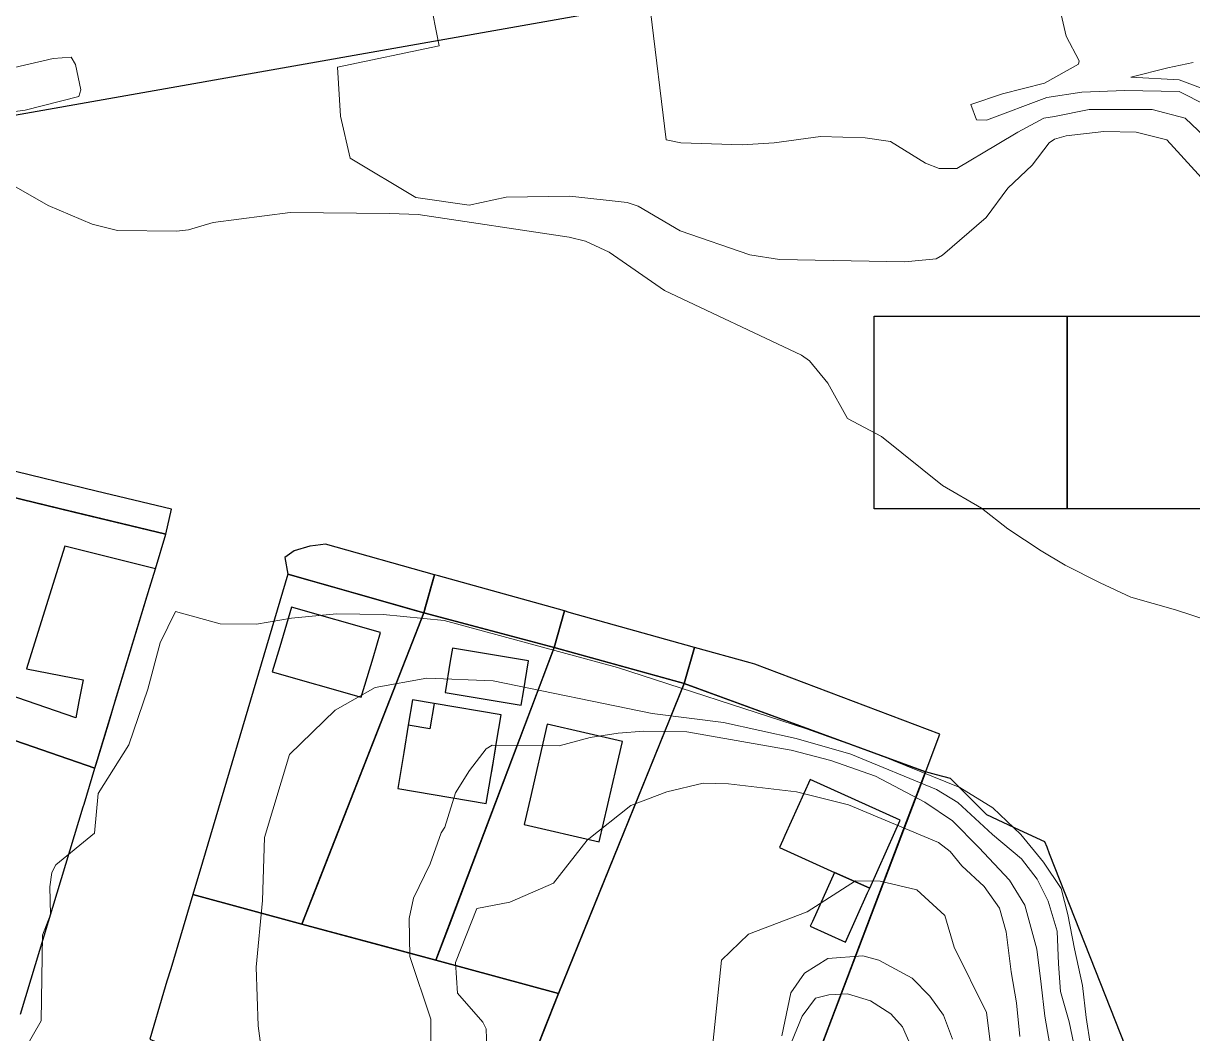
# Model space of a CAD drawing. Header units: millimetres. Extents: x 2695 to 3468, y 1447 to 2202.
# Drawn here: x 2807.1 to 2898.1, y 1746.8 to 1825.4 of the extents above; entities that cross this region are included whole.
import ezdxf

# ---------------------------------------------------------------- set-up
doc = ezdxf.new("R2010")
doc.units = ezdxf.units.MM
for name, color, linetype in [('01_Fina', 7, 'Continuous'), ('modulos alternativos', 10, 'Continuous'), ('Traza Urbana', 7, 'Continuous')]:
    doc.layers.add(name, color=color, linetype=linetype)

msp = doc.modelspace()

# ---------------------------------------------------------------- linework, layer by layer
at = {"layer": '01_Fina'}
msp.add_line((2792.641, 1815.87), (3017.888, 1855.741), dxfattribs=at)
at = {"layer": '01_Fina', "color": 252, "linetype": 'Continuous', "lineweight": 9, "true_color": 0x939598}
for points in [[(2886.626, 1831.324), (2888.226, 1824.434), (2889.236, 1822.524), (2889.186, 1822.264), (2886.516, 1820.784), (2883.266, 1819.944), (2880.786, 1819.124), (2881.246, 1817.914), (2882.006, 1817.904), (2886.716, 1819.664), (2889.446, 1820.084), (2892.776, 1820.194), (2897.006, 1820.134), (2899.116, 1819.054)], [(2900.376, 1811.624), (2896.056, 1816.364), (2893.666, 1816.964), (2891.146, 1817.004), (2888.216, 1816.674), (2887.316, 1816.424), (2886.886, 1816.134), (2885.556, 1814.404), (2883.666, 1812.604), (2881.976, 1810.334), (2878.596, 1807.384), (2878.086, 1807.104), (2875.666, 1806.864), (2865.896, 1807.064), (2863.606, 1807.414), (2858.176, 1809.294), (2854.906, 1811.214), (2854.056, 1811.504), (2849.596, 1811.994), (2844.636, 1811.904), (2841.746, 1811.274), (2837.606, 1811.884), (2832.496, 1814.944), (2831.736, 1818.214), (2831.516, 1822.024), (2839.406, 1823.674), (2838.656, 1827.484)], [(2899.506, 1816.144), (2897.466, 1818.044), (2894.896, 1818.724), (2890.006, 1818.724), (2887.296, 1818.184), (2886.486, 1818.044), (2884.446, 1816.954), (2882.836, 1815.994), (2879.696, 1814.124), (2878.336, 1814.144), (2877.266, 1814.564), (2874.536, 1816.224), (2872.566, 1816.514), (2869.106, 1816.614), (2865.496, 1816.134), (2862.986, 1815.984), (2858.226, 1816.134), (2857.076, 1816.374), (2855.866, 1826.384)], [(2806.356, 1822.004), (2809.366, 1822.684), (2810.766, 1822.794), (2811.116, 1822.224), (2811.516, 1820.244), (2811.376, 1819.744), (2807.186, 1818.684), (2800.906, 1817.844)], [(2898.096, 1822.394), (2896.126, 1821.964), (2893.236, 1821.244), (2897.016, 1821.044), (2898.676, 1820.424)], [(2801.986, 1815.264), (2808.996, 1811.264), (2812.416, 1809.794), (2814.376, 1809.324), (2818.976, 1809.254), (2819.906, 1809.354), (2821.836, 1809.944), (2827.816, 1810.724), (2835.586, 1810.634), (2837.786, 1810.564), (2849.536, 1808.794), (2850.796, 1808.484), (2852.656, 1807.624), (2856.956, 1804.634), (2867.616, 1799.604), (2868.246, 1799.164), (2869.676, 1797.444), (2871.196, 1794.684), (2873.846, 1793.284), (2878.596, 1789.464), (2881.616, 1787.724), (2883.686, 1786.114), (2886.266, 1784.404), (2888.126, 1783.284), (2890.856, 1781.904), (2893.256, 1780.784), (2896.726, 1779.814), (2900.706, 1778.504)], [(2890.106, 1745.904), (2889.776, 1748.094), (2889.476, 1750.584), (2888.876, 1753.434), (2888.346, 1756.094), (2887.826, 1758.134), (2886.456, 1760.164), (2884.686, 1762.324), (2882.516, 1764.394), (2879.946, 1765.984), (2873.656, 1768.534), (2867.996, 1770.554), (2853.296, 1775.314), (2839.816, 1778.984), (2835.046, 1779.444), (2831.426, 1779.504), (2827.936, 1779.164), (2825.206, 1778.684), (2822.366, 1778.724), (2818.896, 1779.684), (2817.696, 1777.244), (2816.736, 1773.634), (2815.266, 1769.304), (2812.876, 1765.524), (2812.586, 1762.434), (2809.576, 1759.964), (2809.266, 1759.384), (2809.116, 1758.254), (2809.176, 1756.094), (2808.546, 1754.494), (2808.446, 1747.844), (2806.936, 1745.204)], [(2825.626, 1745.304), (2825.326, 1747.434), (2825.166, 1752.014), (2825.666, 1757.194), (2825.816, 1762.084), (2827.776, 1768.554), (2831.316, 1772.004), (2834.446, 1773.764), (2838.456, 1774.484), (2843.626, 1774.274), (2856.006, 1771.744), (2861.536, 1771.034), (2867.206, 1769.794), (2871.456, 1768.564), (2878.126, 1765.824), (2879.796, 1764.824), (2882.476, 1762.324), (2884.736, 1760.424), (2885.956, 1758.844), (2886.816, 1757.144), (2887.516, 1754.804), (2887.606, 1752.264), (2887.766, 1750.104), (2888.446, 1747.754), (2889.026, 1745.044)], [(2838.726, 1740.874), (2838.776, 1747.974), (2837.126, 1752.844), (2837.076, 1755.784), (2837.416, 1757.374), (2838.726, 1760.054), (2839.576, 1762.464), (2839.866, 1762.904), (2840.686, 1765.564), (2841.776, 1767.294), (2843.086, 1768.994), (2843.536, 1769.264), (2848.756, 1769.224), (2851.176, 1769.884), (2853.356, 1770.204), (2855.356, 1770.364), (2858.686, 1770.304), (2866.806, 1768.894), (2869.896, 1768.074), (2873.366, 1766.854), (2877.216, 1764.854), (2879.376, 1763.394), (2881.426, 1761.304), (2883.806, 1758.774), (2884.996, 1756.834), (2885.936, 1753.414), (2886.276, 1750.684), (2886.546, 1748.184), (2887.046, 1745.374)], [(2843.256, 1741.754), (2843.086, 1747.204), (2842.816, 1747.734), (2840.836, 1749.974), (2840.686, 1752.364), (2842.336, 1756.574), (2844.926, 1757.054), (2848.306, 1758.554), (2850.936, 1761.884), (2854.336, 1764.584), (2857.126, 1765.644), (2859.966, 1766.314), (2861.936, 1766.264), (2867.236, 1765.644), (2871.276, 1764.634), (2878.286, 1761.694), (2879.176, 1761.014), (2880.086, 1759.884), (2881.836, 1758.274), (2883.026, 1756.594), (2883.536, 1754.764), (2883.946, 1751.644), (2884.346, 1749.244), (2884.596, 1746.614)], [(2882.596, 1743.954), (2882.016, 1748.484), (2879.506, 1753.564), (2878.766, 1756.034), (2876.596, 1758.014), (2873.726, 1758.704), (2871.826, 1758.724), (2868.046, 1756.324), (2863.496, 1754.584), (2861.396, 1752.544), (2859.716, 1736.294)], [(2879.376, 1746.394), (2878.656, 1748.274), (2877.596, 1749.764), (2876.236, 1751.164), (2873.646, 1752.554), (2872.386, 1752.894), (2869.676, 1752.684), (2867.846, 1751.544), (2866.786, 1750.004), (2866.096, 1746.654)], [(2866.196, 1744.584), (2867.666, 1748.184), (2868.716, 1749.584), (2869.746, 1749.854), (2871.186, 1749.944), (2872.986, 1749.394), (2874.566, 1748.364), (2875.476, 1747.354), (2878.666, 1740.124)]]:
    msp.add_lwpolyline(points, dxfattribs=at)
at = {"layer": 'modulos alternativos'}
for points in [[(2873.283, 1802.654), (2888.283, 1802.654), (2888.283, 1787.654), (2873.283, 1787.654)], [(2888.283, 1802.654), (2903.283, 1802.654), (2903.283, 1787.654), (2888.283, 1787.654)]]:
    msp.add_lwpolyline(points, close=True, dxfattribs=at)
at = {"layer": 'Traza Urbana', "color": 7, "linetype": 'Continuous', "invisible_edges": 5}
for points in [[(2805.006, 1788.854), (2805.006, 1788.854), (2810.9, 1787.431), (2805.476, 1790.794)], [(2805.006, 1788.854), (2805.006, 1788.854), (2810.9, 1787.431), (2805.476, 1790.794)], [(2805.476, 1790.794), (2810.9, 1787.431), (2818.136, 1785.684), (2812.715, 1789.045)], [(2805.476, 1790.794), (2810.9, 1787.431), (2818.136, 1785.684), (2812.715, 1789.045)], [(2800.545, 1774.985), (2812.626, 1767.494), (2816.87, 1781.499), (2805.006, 1788.854)], [(2800.545, 1774.985), (2812.626, 1767.494), (2816.87, 1781.499), (2805.006, 1788.854)], [(2805.006, 1788.854), (2816.87, 1781.499), (2817.326, 1783.004), (2809.73, 1787.714)], [(2805.006, 1788.854), (2816.87, 1781.499), (2817.326, 1783.004), (2809.73, 1787.714)], [(2812.715, 1789.045), (2818.136, 1785.684), (2818.596, 1787.624)], [(2812.715, 1789.045), (2818.136, 1785.684), (2818.596, 1787.624)], [(2809.73, 1787.714), (2817.326, 1783.004), (2818.136, 1785.684)], [(2809.73, 1787.714), (2817.326, 1783.004), (2818.136, 1785.684)], [(2807.783, 1776.796), (2814.233, 1772.797), (2816.659, 1780.803), (2810.286, 1784.754)], [(2807.783, 1776.796), (2814.233, 1772.797), (2816.659, 1780.803), (2810.286, 1784.754)], [(2810.286, 1784.754), (2816.659, 1780.803), (2817.326, 1783.004)], [(2810.286, 1784.754), (2816.659, 1780.803), (2817.326, 1783.004)], [(2828.136, 1784.384), (2833.929, 1780.793), (2837.277, 1779.843), (2829.356, 1784.754)], [(2828.136, 1784.384), (2833.929, 1780.793), (2837.277, 1779.843), (2829.356, 1784.754)], [(2829.356, 1784.754), (2837.277, 1779.843), (2838.226, 1779.574), (2829.785, 1784.807)], [(2829.356, 1784.754), (2837.277, 1779.843), (2838.226, 1779.574), (2829.785, 1784.807)], [(2829.785, 1784.807), (2838.226, 1779.574), (2838.365, 1780.069), (2830.566, 1784.904)], [(2829.785, 1784.807), (2838.226, 1779.574), (2838.365, 1780.069), (2830.566, 1784.904)], [(2830.566, 1784.904), (2838.365, 1780.069), (2839.056, 1782.534)], [(2830.566, 1784.904), (2838.365, 1780.069), (2839.056, 1782.534)], [(2827.416, 1783.884), (2831.116, 1781.59), (2833.929, 1780.793), (2828.136, 1784.384)], [(2827.416, 1783.884), (2831.116, 1781.59), (2833.929, 1780.793), (2828.136, 1784.384)], [(2827.646, 1782.574), (2827.646, 1782.574), (2831.116, 1781.59), (2827.416, 1783.884)], [(2827.646, 1782.574), (2827.646, 1782.574), (2831.116, 1781.59), (2827.416, 1783.884)], [(2820.984, 1760.17), (2828.736, 1755.364), (2837.103, 1776.71), (2827.646, 1782.574)], [(2820.984, 1760.17), (2828.736, 1755.364), (2837.103, 1776.71), (2827.646, 1782.574)], [(2827.646, 1782.574), (2837.103, 1776.71), (2838.226, 1779.574)], [(2827.646, 1782.574), (2837.103, 1776.71), (2838.226, 1779.574)], [(2838.226, 1779.574), (2838.226, 1779.574), (2848.076, 1776.942), (2839.056, 1782.534)], [(2838.226, 1779.574), (2838.226, 1779.574), (2848.076, 1776.942), (2839.056, 1782.534)], [(2839.056, 1782.534), (2848.076, 1776.942), (2848.366, 1776.864), (2839.356, 1782.451)], [(2839.056, 1782.534), (2848.076, 1776.942), (2848.366, 1776.864), (2839.356, 1782.451)], [(2839.356, 1782.451), (2848.366, 1776.864), (2849.166, 1779.714)], [(2839.356, 1782.451), (2848.366, 1776.864), (2849.166, 1779.714)], [(2827.012, 1776.938), (2833.356, 1773.004), (2834.27, 1776.071), (2827.926, 1780.004)], [(2827.012, 1776.938), (2833.356, 1773.004), (2834.27, 1776.071), (2827.926, 1780.004)], [(2827.926, 1780.004), (2834.27, 1776.071), (2834.856, 1778.034)], [(2827.926, 1780.004), (2834.27, 1776.071), (2834.856, 1778.034)], [(2829.886, 1758.298), (2839.166, 1752.544), (2847.27, 1773.967), (2838.226, 1779.574)], [(2829.886, 1758.298), (2839.166, 1752.544), (2847.27, 1773.967), (2838.226, 1779.574)], [(2838.226, 1779.574), (2847.27, 1773.967), (2848.366, 1776.864)], [(2838.226, 1779.574), (2847.27, 1773.967), (2848.366, 1776.864)], [(2848.366, 1776.864), (2848.366, 1776.864), (2858.112, 1774.168), (2849.166, 1779.714)], [(2848.366, 1776.864), (2848.366, 1776.864), (2858.112, 1774.168), (2849.166, 1779.714)], [(2849.166, 1779.714), (2858.112, 1774.168), (2858.486, 1774.064), (2849.544, 1779.608)], [(2849.166, 1779.714), (2858.112, 1774.168), (2858.486, 1774.064), (2849.544, 1779.608)], [(2849.544, 1779.608), (2858.486, 1774.064), (2859.276, 1776.884)], [(2849.544, 1779.608), (2858.486, 1774.064), (2859.276, 1776.884)], [(2807.286, 1775.214), (2807.286, 1775.214), (2811.706, 1774.364), (2807.783, 1776.796)], [(2807.286, 1775.214), (2807.286, 1775.214), (2811.706, 1774.364), (2807.783, 1776.796)], [(2826.426, 1774.974), (2826.426, 1774.974), (2833.356, 1773.004), (2827.012, 1776.938)], [(2826.426, 1774.974), (2826.426, 1774.974), (2833.356, 1773.004), (2827.012, 1776.938)], [(2840.19, 1755.25), (2848.716, 1749.964), (2857.36, 1771.288), (2848.366, 1776.864)], [(2840.19, 1755.25), (2848.716, 1749.964), (2857.36, 1771.288), (2848.366, 1776.864)], [(2840.284, 1775.812), (2845.796, 1772.394), (2845.968, 1773.417), (2840.456, 1776.834)], [(2840.284, 1775.812), (2845.796, 1772.394), (2845.968, 1773.417), (2840.456, 1776.834)], [(2840.456, 1776.834), (2845.968, 1773.417), (2846.376, 1775.844)], [(2840.456, 1776.834), (2845.968, 1773.417), (2846.376, 1775.844)], [(2848.366, 1776.864), (2857.36, 1771.288), (2858.486, 1774.064)], [(2848.366, 1776.864), (2857.36, 1771.288), (2858.486, 1774.064)], [(2858.486, 1774.064), (2858.486, 1774.064), (2871.47, 1769.324), (2859.276, 1776.884)], [(2858.486, 1774.064), (2858.486, 1774.064), (2871.47, 1769.324), (2859.276, 1776.884)], [(2859.276, 1776.884), (2871.47, 1769.324), (2877.276, 1767.204), (2863.613, 1775.675)], [(2859.276, 1776.884), (2871.47, 1769.324), (2877.276, 1767.204), (2863.613, 1775.675)], [(2839.876, 1773.384), (2839.876, 1773.384), (2845.796, 1772.394), (2840.284, 1775.812)], [(2839.876, 1773.384), (2839.876, 1773.384), (2845.796, 1772.394), (2840.284, 1775.812)], [(2863.613, 1775.675), (2877.276, 1767.204), (2877.314, 1767.305), (2863.976, 1775.574)], [(2863.613, 1775.675), (2877.276, 1767.204), (2877.314, 1767.305), (2863.976, 1775.574)], [(2863.976, 1775.574), (2877.314, 1767.305), (2878.386, 1770.144)], [(2863.976, 1775.574), (2877.314, 1767.305), (2878.386, 1770.144)], [(2799.654, 1772.215), (2800.526, 1771.674), (2812.626, 1767.494), (2800.545, 1774.985)], [(2799.654, 1772.215), (2800.526, 1771.674), (2812.626, 1767.494), (2800.545, 1774.985)], [(2801.55, 1774.361), (2812.626, 1767.494), (2812.722, 1767.81), (2801.666, 1774.664)], [(2801.55, 1774.361), (2812.626, 1767.494), (2812.722, 1767.81), (2801.666, 1774.664)], [(2801.666, 1774.664), (2812.722, 1767.81), (2813.389, 1770.011), (2811.126, 1771.414)], [(2801.666, 1774.664), (2812.722, 1767.81), (2813.389, 1770.011), (2811.126, 1771.414)], [(2800.526, 1771.674), (2800.526, 1771.674), (2812.626, 1767.494), (2801.55, 1774.361)], [(2800.526, 1771.674), (2800.526, 1771.674), (2812.626, 1767.494), (2801.55, 1774.361)], [(2811.375, 1772.679), (2813.751, 1771.206), (2814.233, 1772.797), (2811.706, 1774.364)], [(2811.375, 1772.679), (2813.751, 1771.206), (2814.233, 1772.797), (2811.706, 1774.364)], [(2848.716, 1749.964), (2866.508, 1738.933), (2875.8, 1763.329), (2858.486, 1774.064)], [(2858.486, 1774.064), (2875.8, 1763.329), (2877.276, 1767.204)], [(2837.016, 1770.824), (2843.44, 1766.841), (2843.771, 1768.81), (2837.346, 1772.794)], [(2837.016, 1770.824), (2843.44, 1766.841), (2843.771, 1768.81), (2837.346, 1772.794)], [(2837.346, 1772.794), (2843.771, 1768.81), (2843.887, 1769.5), (2839.026, 1772.514)], [(2837.346, 1772.794), (2843.771, 1768.81), (2843.887, 1769.5), (2839.026, 1772.514)], [(2795.396, 1758.704), (2807.658, 1751.101), (2811.714, 1764.485), (2799.586, 1772.004)], [(2799.586, 1772.004), (2811.714, 1764.485), (2811.779, 1764.698), (2800.526, 1771.674)], [(2811.126, 1771.414), (2813.389, 1770.011), (2813.751, 1771.206), (2811.375, 1772.679)], [(2811.126, 1771.414), (2813.389, 1770.011), (2813.751, 1771.206), (2811.375, 1772.679)], [(2839.026, 1772.514), (2843.887, 1769.5), (2844.246, 1771.634)], [(2839.026, 1772.514), (2843.887, 1769.5), (2844.246, 1771.634)], [(2800.526, 1771.674), (2811.779, 1764.698), (2812.626, 1767.494)], [(2846.486, 1765.096), (2851.876, 1761.754), (2853.216, 1767.562), (2847.826, 1770.904)], [(2846.486, 1765.096), (2851.876, 1761.754), (2853.216, 1767.562), (2847.826, 1770.904)], [(2847.826, 1770.904), (2853.216, 1767.562), (2853.676, 1769.554)], [(2847.826, 1770.904), (2853.216, 1767.562), (2853.676, 1769.554)], [(2836.661, 1768.717), (2843.086, 1764.734), (2843.44, 1766.841), (2837.016, 1770.824)], [(2836.661, 1768.717), (2843.086, 1764.734), (2843.44, 1766.841), (2837.016, 1770.824)], [(2836.186, 1765.894), (2836.186, 1765.894), (2843.086, 1764.734), (2836.661, 1768.717)], [(2836.186, 1765.894), (2836.186, 1765.894), (2843.086, 1764.734), (2836.661, 1768.717)], [(2866.325, 1762.247), (2872.926, 1758.154), (2874.887, 1762.512), (2868.286, 1766.604)], [(2866.325, 1762.247), (2872.926, 1758.154), (2874.887, 1762.512), (2868.286, 1766.604)], [(2866.325, 1762.247), (2872.926, 1758.154), (2874.887, 1762.512), (2868.286, 1766.604)], [(2866.325, 1762.247), (2872.926, 1758.154), (2874.887, 1762.512), (2868.286, 1766.604)], [(2868.286, 1766.604), (2874.887, 1762.512), (2875.306, 1763.444)], [(2868.286, 1766.604), (2874.887, 1762.512), (2875.306, 1763.444)], [(2868.286, 1766.604), (2874.887, 1762.512), (2875.306, 1763.444)], [(2868.286, 1766.604), (2874.887, 1762.512), (2875.306, 1763.444)], [(2870.929, 1750.54), (2897.486, 1734.074), (2886.926, 1760.832), (2877.156, 1766.89)], [(2877.156, 1766.89), (2882.036, 1763.864), (2881.003, 1764.893), (2877.276, 1767.204)], [(2877.276, 1767.204), (2881.003, 1764.893), (2880.207, 1765.687), (2878.131, 1766.974)], [(2878.131, 1766.974), (2880.207, 1765.687), (2879.206, 1766.684)], [(2846.026, 1763.104), (2846.026, 1763.104), (2851.876, 1761.754), (2846.486, 1765.096)], [(2846.026, 1763.104), (2846.026, 1763.104), (2851.876, 1761.754), (2846.486, 1765.096)], [(2882.036, 1763.864), (2886.926, 1760.832), (2886.723, 1761.347), (2884.593, 1762.667)], [(2865.906, 1761.314), (2865.906, 1761.314), (2870.186, 1759.384), (2866.161, 1761.88)], [(2865.906, 1761.314), (2865.906, 1761.314), (2870.186, 1759.384), (2866.161, 1761.88)], [(2865.906, 1761.314), (2865.906, 1761.314), (2870.186, 1759.384), (2866.161, 1761.88)], [(2865.906, 1761.314), (2865.906, 1761.314), (2870.186, 1759.384), (2866.161, 1761.88)], [(2866.161, 1761.88), (2870.186, 1759.384), (2872.926, 1758.154), (2866.325, 1762.247)], [(2866.161, 1761.88), (2870.186, 1759.384), (2872.926, 1758.154), (2866.325, 1762.247)], [(2866.161, 1761.88), (2870.186, 1759.384), (2872.926, 1758.154), (2866.325, 1762.247)], [(2866.161, 1761.88), (2870.186, 1759.384), (2872.926, 1758.154), (2866.325, 1762.247)], [(2884.593, 1762.667), (2886.723, 1761.347), (2886.566, 1761.744)], [(2820.236, 1757.654), (2820.236, 1757.654), (2828.736, 1755.364), (2820.984, 1760.17)], [(2820.236, 1757.654), (2820.236, 1757.654), (2828.736, 1755.364), (2820.984, 1760.17)], [(2868.461, 1755.561), (2871.036, 1753.964), (2872.761, 1757.788), (2870.186, 1759.384)], [(2868.461, 1755.561), (2871.036, 1753.964), (2872.761, 1757.788), (2870.186, 1759.384)], [(2870.186, 1759.384), (2872.761, 1757.788), (2872.926, 1758.154)], [(2870.186, 1759.384), (2872.761, 1757.788), (2872.926, 1758.154)], [(2794.54, 1755.971), (2806.826, 1748.354), (2807.658, 1751.101), (2795.396, 1758.704)], [(2828.736, 1755.364), (2828.736, 1755.364), (2839.166, 1752.544), (2829.886, 1758.298)], [(2828.736, 1755.364), (2828.736, 1755.364), (2839.166, 1752.544), (2829.886, 1758.298)], [(2818.52, 1751.886), (2843.346, 1736.494), (2845.532, 1741.971), (2820.236, 1757.654)], [(2820.236, 1757.654), (2845.532, 1741.971), (2846.485, 1744.359), (2828.736, 1755.364)], [(2868.296, 1755.194), (2868.296, 1755.194), (2871.036, 1753.964), (2868.461, 1755.561)], [(2868.296, 1755.194), (2868.296, 1755.194), (2871.036, 1753.964), (2868.461, 1755.561)], [(2828.736, 1755.364), (2846.485, 1744.359), (2847.146, 1746.014), (2834.64, 1753.768)], [(2839.166, 1752.544), (2839.166, 1752.544), (2848.716, 1749.964), (2840.19, 1755.25)], [(2839.166, 1752.544), (2839.166, 1752.544), (2848.716, 1749.964), (2840.19, 1755.25)], [(2834.64, 1753.768), (2847.146, 1746.014), (2847.651, 1747.284), (2839.166, 1752.544)], [(2818.229, 1750.908), (2842.976, 1735.564), (2843.346, 1736.494), (2818.52, 1751.886)], [(2839.166, 1752.544), (2847.651, 1747.284), (2848.716, 1749.964)], [(2817.967, 1750.027), (2838.116, 1737.534), (2842.976, 1735.564), (2818.229, 1750.908)], [(2816.886, 1746.394), (2816.886, 1746.394), (2838.116, 1737.534), (2817.967, 1750.027)], [(2847.146, 1746.014), (2864.991, 1734.95), (2866.508, 1738.933), (2848.716, 1749.964)], [(2862.186, 1727.584), (2877.309, 1718.208), (2897.486, 1734.074), (2870.929, 1750.54)]]:
    msp.add_3dface(points, dxfattribs=at)
at = {"layer": 'Traza Urbana', "color": 252, "linetype": 'Continuous', "invisible_edges": 5}
for points in [[(2838.696, 1770.544), (2843.556, 1767.531), (2843.887, 1769.5), (2839.026, 1772.514)], [(2838.696, 1770.544), (2843.556, 1767.531), (2843.887, 1769.5), (2839.026, 1772.514)], [(2839.026, 1772.514), (2843.887, 1769.5), (2844.246, 1771.634)], [(2839.026, 1772.514), (2843.887, 1769.5), (2844.246, 1771.634)], [(2846.486, 1765.096), (2851.876, 1761.754), (2853.216, 1767.562), (2847.826, 1770.904)], [(2846.486, 1765.096), (2851.876, 1761.754), (2853.216, 1767.562), (2847.826, 1770.904)], [(2847.826, 1770.904), (2853.216, 1767.562), (2853.676, 1769.554)], [(2847.826, 1770.904), (2853.216, 1767.562), (2853.676, 1769.554)], [(2836.661, 1768.717), (2843.086, 1764.734), (2843.44, 1766.841), (2837.016, 1770.824)], [(2836.661, 1768.717), (2843.086, 1764.734), (2843.44, 1766.841), (2837.016, 1770.824)], [(2837.016, 1770.824), (2843.44, 1766.841), (2843.556, 1767.531), (2838.696, 1770.544)], [(2837.016, 1770.824), (2843.44, 1766.841), (2843.556, 1767.531), (2838.696, 1770.544)], [(2836.186, 1765.894), (2836.186, 1765.894), (2843.086, 1764.734), (2836.661, 1768.717)], [(2836.186, 1765.894), (2836.186, 1765.894), (2843.086, 1764.734), (2836.661, 1768.717)], [(2866.325, 1762.247), (2872.926, 1758.154), (2874.887, 1762.512), (2868.286, 1766.604)], [(2866.325, 1762.247), (2872.926, 1758.154), (2874.887, 1762.512), (2868.286, 1766.604)], [(2868.286, 1766.604), (2874.887, 1762.512), (2875.306, 1763.444)], [(2868.286, 1766.604), (2874.887, 1762.512), (2875.306, 1763.444)], [(2846.026, 1763.104), (2846.026, 1763.104), (2851.876, 1761.754), (2846.486, 1765.096)], [(2846.026, 1763.104), (2846.026, 1763.104), (2851.876, 1761.754), (2846.486, 1765.096)], [(2865.906, 1761.314), (2865.906, 1761.314), (2870.186, 1759.384), (2866.161, 1761.88)], [(2865.906, 1761.314), (2865.906, 1761.314), (2870.186, 1759.384), (2866.161, 1761.88)], [(2866.161, 1761.88), (2870.186, 1759.384), (2872.926, 1758.154), (2866.325, 1762.247)], [(2866.161, 1761.88), (2870.186, 1759.384), (2872.926, 1758.154), (2866.325, 1762.247)], [(2868.461, 1755.561), (2871.036, 1753.964), (2872.761, 1757.788), (2870.186, 1759.384)], [(2868.461, 1755.561), (2871.036, 1753.964), (2872.761, 1757.788), (2870.186, 1759.384)], [(2870.186, 1759.384), (2872.761, 1757.788), (2872.926, 1758.154)], [(2870.186, 1759.384), (2872.761, 1757.788), (2872.926, 1758.154)], [(2868.296, 1755.194), (2868.296, 1755.194), (2871.036, 1753.964), (2868.461, 1755.561)], [(2868.296, 1755.194), (2868.296, 1755.194), (2871.036, 1753.964), (2868.461, 1755.561)]]:
    msp.add_3dface(points, dxfattribs=at)

doc.saveas('drawing.dxf')
